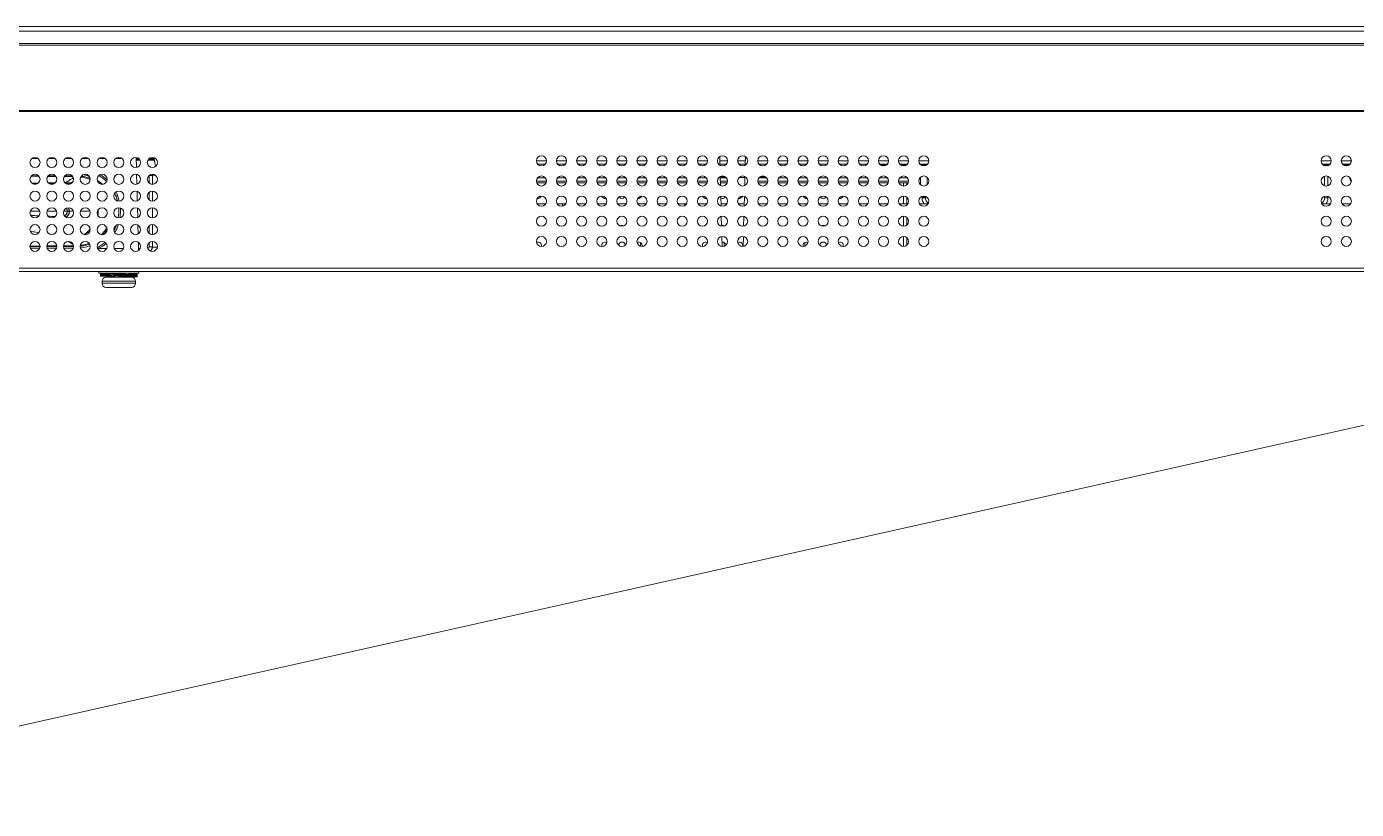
# Model space of a CAD drawing. Extents: x -382 to 1420, y -377 to 265.
# Drawn here: x -318.53 to -302.92, y -59.34 to -50.16 of the extents above; entities that cross this region are included whole.
import ezdxf

# ---------------------------------------------------------------- set-up
doc = ezdxf.new("R2010")
doc.units = 0
doc.header["$MEASUREMENT"] = 0
doc.layers.add('PDF_レイヤー 1', color=7, linetype='CONTINUOUS')

msp = doc.modelspace()

# ---------------------------------------------------------------- linework, layer by layer
at = {"layer": 'PDF_レイヤー 1', "lineweight": 0}
for points in [[(-276.95273, -50.35372), (-334.32874, -50.35372), (-334.31611, -50.20859)], [(-276.96546, -50.20859), (-334.31607, -50.20859), (-334.26426, -50.15679), (-277.01713, -50.15679)], [(-276.97243, -50.37338), (-334.30901, -50.37338), (-334.30901, -50.35366)], [(-318.40141, -51.70396), (-318.46821, -51.70396)], [(-318.20455, -51.70396), (-318.27135, -51.70396)], [(-318.00771, -51.70396), (-318.07451, -51.70396)], [(-317.81092, -51.70396), (-317.87772, -51.70396)], [(-317.61406, -51.70396), (-317.68086, -51.70396)], [(-317.4172, -51.70396), (-317.484, -51.70396)], [(-317.24693, -51.69393), (-317.24401, -51.80753)], [(-317.22042, -51.70396), (-317.24666, -51.70396)], [(-317.21451, -51.70979), (-317.24646, -51.70979)], [(-317.24632, -51.71779), (-317.2066, -51.71779)], [(-317.20225, -51.72362), (-317.24614, -51.72362)], [(-317.03597, -51.72362), (-317.10861, -51.72362)], [(-317.1044, -51.71779), (-317.03593, -51.71779)], [(-317.03597, -51.70979), (-317.09639, -51.70979)], [(-317.03597, -51.70396), (-317.09041, -51.70396)], [(-317.03597, -51.71372), (-317.03597, -51.69789)], [(-317.02106, -51.79578), (-317.03592, -51.71371)], [(-312.43148, -51.7315), (-312.54953, -51.7315)], [(-312.53185, -51.77083), (-312.44922, -51.77083)], [(-312.19522, -51.7315), (-312.31341, -51.7315)], [(-312.29566, -51.77083), (-312.21303, -51.77083)], [(-311.95905, -51.7315), (-312.07723, -51.7315)], [(-312.05947, -51.77083), (-311.97684, -51.77083)], [(-311.72286, -51.7315), (-311.84105, -51.7315)], [(-311.82328, -51.77083), (-311.74051, -51.77083)], [(-311.48668, -51.7315), (-311.60472, -51.7315)], [(-311.5871, -51.77083), (-311.50433, -51.77083)], [(-311.25049, -51.7315), (-311.36853, -51.7315)], [(-311.35085, -51.77083), (-311.26822, -51.77083)], [(-311.01423, -51.7315), (-311.13242, -51.7315)], [(-311.11467, -51.77083), (-311.03204, -51.77083)], [(-310.77806, -51.7315), (-310.89624, -51.7315)], [(-310.87848, -51.77083), (-310.79585, -51.77083)], [(-310.54187, -51.7315), (-310.66005, -51.7315)], [(-310.64229, -51.77083), (-310.55952, -51.77083)], [(-310.39743, -51.68361), (-310.39479, -51.78207)], [(-310.30568, -51.7315), (-310.39609, -51.7315)], [(-310.39512, -51.77083), (-310.32332, -51.77083)], [(-310.09709, -51.7315), (-310.1875, -51.7315)], [(-310.16986, -51.77083), (-310.09806, -51.77083)], [(-310.09838, -51.78194), (-310.09574, -51.68347)], [(-309.83324, -51.7315), (-309.95142, -51.7315)], [(-309.93367, -51.77083), (-309.85104, -51.77083)], [(-309.59707, -51.7315), (-309.71525, -51.7315)], [(-309.69749, -51.77083), (-309.61472, -51.77083)], [(-309.36088, -51.7315), (-309.47906, -51.7315)], [(-309.4613, -51.77083), (-309.37853, -51.77083)], [(-309.12469, -51.7315), (-309.24274, -51.7315)], [(-309.22511, -51.77083), (-309.14234, -51.77083)], [(-308.8885, -51.7315), (-309.00655, -51.7315)], [(-308.98887, -51.77083), (-308.90624, -51.77083)], [(-308.65225, -51.7315), (-308.77043, -51.7315)], [(-308.75268, -51.77083), (-308.67005, -51.77083)], [(-308.41606, -51.7315), (-308.53424, -51.7315)], [(-308.5165, -51.77083), (-308.43372, -51.77083)], [(-308.17989, -51.7315), (-308.29807, -51.7315)], [(-308.28031, -51.77083), (-308.19754, -51.77083)], [(-308.27041, -51.78073), (-308.20749, -51.78073)], [(-307.9437, -51.7315), (-308.06174, -51.7315)], [(-308.04405, -51.77083), (-307.96142, -51.77083)], [(-308.03422, -51.78073), (-307.97131, -51.78073)], [(-303.21966, -51.7315), (-303.33784, -51.7315)], [(-303.32008, -51.77083), (-303.23745, -51.77083)], [(-303.24739, -51.78073), (-303.3103, -51.78073)], [(-302.98347, -51.7315), (-303.10166, -51.7315)], [(-303.08389, -51.77083), (-303.00126, -51.77083)], [(-303.01121, -51.78073), (-303.07398, -51.78073)], [(-318.48061, -51.91241), (-318.3884, -51.91311)], [(-318.48061, -51.91295), (-318.3884, -51.91365)], [(-318.39348, -51.90862), (-318.47625, -51.90862)], [(-318.28518, -51.9139), (-318.19019, -51.91473)], [(-318.28518, -51.91444), (-318.19019, -51.91513)], [(-318.19669, -51.90862), (-318.27932, -51.90862)], [(-318.08983, -51.91554), (-317.99192, -51.91651)], [(-318.08983, -51.9158), (-317.99192, -51.91649)], [(-317.99983, -51.90862), (-318.08247, -51.90862)], [(-317.9864, -51.93167), (-317.98918, -51.9332), (-317.99585, -51.93723), (-318.00265, -51.94112), (-318.00668, -51.94362), (-318.01335, -51.94764), (-318.02001, -51.95195), (-318.02682, -51.95598), (-318.03348, -51.96014), (-318.04015, -51.96417), (-318.04695, -51.9682), (-318.05362, -51.97222)], [(-317.24171, -51.8922), (-317.23879, -52.00303)], [(-317.0964, -51.90672), (-317.0964, -51.98935)], [(-317.05706, -51.90211), (-317.05706, -51.90197), (-317.05692, -51.90183), (-317.05678, -51.90169), (-317.05622, -51.90141), (-317.05539, -51.90141), (-317.05497, -51.90141), (-317.05275, -51.90113), (-317.05053, -51.90072), (-317.04914, -51.90058), (-317.0465, -51.90016), (-317.04581, -51.90016), (-317.04261, -51.89988), (-317.03942, -51.89975), (-317.03845, -51.89975), (-317.03525, -51.89947), (-317.03206, -51.89933), (-317.029, -51.89919), (-317.02581, -51.89919)], [(-312.54954, -51.97168), (-312.43149, -51.97168)], [(-312.44519, -51.93221), (-312.53587, -51.93221)], [(-312.31335, -51.97168), (-312.19517, -51.97168)], [(-312.209, -51.93221), (-312.29969, -51.93221)], [(-312.07718, -51.97168), (-311.95899, -51.97168)], [(-311.97281, -51.93221), (-312.06336, -51.93221)], [(-311.84099, -51.97168), (-311.72281, -51.97168)], [(-311.73663, -51.93221), (-311.82717, -51.93221)], [(-311.60473, -51.97168), (-311.48669, -51.97168)], [(-311.50037, -51.93221), (-311.59106, -51.93221)], [(-311.36855, -51.97168), (-311.2505, -51.97168)], [(-311.26418, -51.93221), (-311.35487, -51.93221)], [(-311.13236, -51.97168), (-311.01418, -51.97168)], [(-311.02801, -51.93221), (-311.11869, -51.93221)], [(-310.89617, -51.97168), (-310.77799, -51.97168)], [(-310.79182, -51.93221), (-310.88237, -51.93221)], [(-310.66, -51.97168), (-310.54182, -51.97168)], [(-310.55563, -51.93221), (-310.64618, -51.93221)], [(-310.39133, -51.91566), (-310.38855, -52.02037)], [(-310.33125, -51.92041), (-310.39125, -51.92041)], [(-310.31938, -51.93221), (-310.3909, -51.93221)], [(-310.38983, -51.97168), (-310.30567, -51.97168)], [(-310.16986, -51.92828), (-310.10223, -51.92828)], [(-310.10462, -52.02036), (-310.10184, -51.91579)], [(-309.95137, -51.97168), (-309.83318, -51.97168)], [(-309.84702, -51.93221), (-309.93756, -51.93221)], [(-309.85888, -51.92041), (-309.92568, -51.92041)], [(-309.71518, -51.97168), (-309.597, -51.97168)], [(-309.61083, -51.93221), (-309.70138, -51.93221)], [(-309.47901, -51.97168), (-309.36082, -51.97168)], [(-309.37457, -51.93221), (-309.46526, -51.93221)], [(-309.24275, -51.97168), (-309.1247, -51.97168)], [(-309.13838, -51.93221), (-309.22907, -51.93221)], [(-309.00656, -51.97168), (-308.88852, -51.97168)], [(-308.9022, -51.93221), (-308.99274, -51.93221)], [(-308.77038, -51.97168), (-308.65219, -51.97168)], [(-308.66602, -51.93221), (-308.75657, -51.93221)], [(-308.53419, -51.97168), (-308.416, -51.97168)], [(-308.42984, -51.93221), (-308.52038, -51.93221)], [(-308.298, -51.97168), (-308.17982, -51.97168)], [(-308.19358, -51.93221), (-308.28427, -51.93221)], [(-308.04243, -52.00871), (-308.04243, -51.92677)], [(-307.96336, -51.92638), (-307.96336, -52.00901)], [(-303.29844, -52.02146), (-303.29844, -51.91397)], [(-303.25906, -51.9139), (-303.25906, -52.02139)], [(-302.99392, -51.96056), (-302.9835, -51.96056)], [(-318.47146, -51.99215), (-318.39771, -51.99146)], [(-318.47146, -51.9927), (-318.39771, -51.992)], [(-318.46638, -51.99704), (-318.40346, -51.99704)], [(-318.46638, -51.99717), (-318.40346, -51.99717)], [(-318.27624, -51.99053), (-318.1993, -51.98997)], [(-318.27624, -51.99093), (-318.1993, -51.99024)], [(-318.26952, -51.99704), (-318.20661, -51.99704)], [(-318.26952, -51.99717), (-318.20661, -51.99717)], [(-317.23655, -52.09048), (-317.23364, -52.19852)], [(-317.0964, -52.1035), (-317.0964, -52.18628)], [(-317.05706, -52.20386), (-317.05706, -52.08581)], [(-312.43786, -51.99135), (-312.54312, -51.99135)], [(-312.20167, -51.99135), (-312.30694, -51.99135)], [(-311.96549, -51.99135), (-312.07076, -51.99135)], [(-311.72931, -51.99135), (-311.83458, -51.99135)], [(-311.49312, -51.99135), (-311.59839, -51.99135)], [(-311.25686, -51.99135), (-311.36213, -51.99135)], [(-311.02068, -51.99135), (-311.12594, -51.99135)], [(-310.78449, -51.99135), (-310.88976, -51.99135)], [(-310.54831, -51.99135), (-310.65358, -51.99135)], [(-310.31213, -51.99135), (-310.38934, -51.99135)], [(-309.83968, -51.99135), (-309.94495, -51.99135)], [(-309.6035, -51.99135), (-309.70876, -51.99135)], [(-309.36732, -51.99135), (-309.47259, -51.99135)], [(-309.13113, -51.99135), (-309.2364, -51.99135)], [(-308.89488, -51.99135), (-309.00015, -51.99135)], [(-308.65869, -51.99135), (-308.76396, -51.99135)], [(-308.4225, -51.99135), (-308.52777, -51.99135)], [(-308.18632, -51.99135), (-308.29158, -51.99135)], [(-308.24091, -52.02633), (-308.24091, -51.99133)], [(-308.19955, -51.99135), (-308.19955, -52.00899)], [(-318.06508, -52.28877), (-318.06341, -52.29168), (-318.06202, -52.29474), (-318.06063, -52.29793), (-318.06049, -52.29807), (-318.05938, -52.3014), (-318.05841, -52.30474), (-318.05758, -52.30821), (-318.05688, -52.31168), (-318.05633, -52.31501), (-318.05605, -52.31862), (-318.05591, -52.32196)], [(-317.23133, -52.28863), (-317.22855, -52.39403)], [(-317.05706, -52.39685), (-317.05706, -52.2827)], [(-312.4422, -52.23641), (-312.53872, -52.23641)], [(-312.20601, -52.23641), (-312.30253, -52.23641)], [(-312.23462, -52.23641), (-312.23532, -52.23641), (-312.23601, -52.23669), (-312.23671, -52.23724), (-312.23754, -52.23794), (-312.23754, -52.23808), (-312.23879, -52.23933), (-312.23976, -52.24058), (-312.24059, -52.2421), (-312.24143, -52.24377), (-312.24212, -52.24558), (-312.24268, -52.2478), (-312.24323, -52.2503), (-312.24337, -52.25182), (-312.24365, -52.25446), (-312.24393, -52.2571), (-312.24421, -52.25988)], [(-311.96983, -52.23641), (-312.06635, -52.23641)], [(-311.73357, -52.23641), (-311.83023, -52.23641)], [(-311.49738, -52.23641), (-311.59404, -52.23641)], [(-311.26121, -52.23641), (-311.35773, -52.23641)], [(-311.02502, -52.23641), (-311.12154, -52.23641)], [(-310.78884, -52.23641), (-310.88535, -52.23641)], [(-310.80274, -52.23641), (-310.80357, -52.23641), (-310.80454, -52.23669), (-310.80524, -52.23724), (-310.80607, -52.2378), (-310.80676, -52.23877), (-310.80746, -52.23974), (-310.80815, -52.24113), (-310.80885, -52.24294), (-310.80954, -52.24516), (-310.80954, -52.24544), (-310.81024, -52.24794), (-310.81065, -52.24988), (-310.81121, -52.25196), (-310.81149, -52.25419), (-310.8119, -52.25627)], [(-310.55258, -52.23641), (-310.64924, -52.23641)], [(-310.38522, -52.15029), (-310.3823, -52.2582)], [(-310.31639, -52.23641), (-310.38291, -52.23641)], [(-310.11033, -52.23641), (-310.17685, -52.23641)], [(-310.11087, -52.25824), (-310.10795, -52.15033)], [(-309.84403, -52.23641), (-309.94055, -52.23641)], [(-309.60784, -52.23641), (-309.70436, -52.23641)], [(-309.37159, -52.23641), (-309.46824, -52.23641)], [(-309.1354, -52.23641), (-309.23192, -52.23641)], [(-308.89923, -52.23641), (-308.99574, -52.23641)], [(-308.66304, -52.23641), (-308.75956, -52.23641)], [(-308.42685, -52.23641), (-308.52337, -52.23641)], [(-308.19059, -52.23641), (-308.28711, -52.23641)], [(-308.24091, -52.23641), (-308.24091, -52.14545)], [(-308.19955, -52.1625), (-308.19955, -52.23638)], [(-307.95441, -52.23641), (-308.05093, -52.23641)], [(-308.01653, -52.14853), (-308.01653, -52.15672)], [(-308.01653, -52.15667), (-307.96931, -52.15667)], [(-303.23044, -52.23641), (-303.32696, -52.23641)], [(-303.25906, -52.15015), (-303.25906, -52.1646)], [(-302.99425, -52.23641), (-303.09077, -52.23641)], [(-291.89898, -52.38804), (-323.0065, -59.33964)], [(-318.38113, -52.32199), (-318.48848, -52.32199)], [(-318.18428, -52.32199), (-318.29177, -52.32199)], [(-318.09491, -52.32199), (-317.98756, -52.32199)], [(-318.05584, -52.32199), (-318.05584, -52.32282), (-318.05612, -52.32643), (-318.05654, -52.33018), (-318.05709, -52.33379), (-318.05793, -52.33726), (-318.05876, -52.34073), (-318.05987, -52.34407), (-318.06112, -52.34754), (-318.06251, -52.35059), (-318.06418, -52.35365), (-318.06584, -52.35657), (-318.06765, -52.35948), (-318.06973, -52.36226), (-318.07195, -52.36504), (-318.07431, -52.36754), (-318.07681, -52.37018), (-318.07959, -52.3724), (-318.08056, -52.37323), (-318.08334, -52.37545), (-318.08626, -52.3774)], [(-317.79064, -52.32199), (-317.898, -52.32199)], [(-310.37905, -52.38491), (-310.37614, -52.49615)], [(-310.1171, -52.49612), (-310.11419, -52.38488)], [(-308.24091, -52.49871), (-308.24091, -52.38163)], [(-308.19955, -52.39876), (-308.19955, -52.48139)], [(-317.22618, -52.4869), (-317.2234, -52.58856)], [(-317.0964, -52.49721), (-317.0964, -52.57984)], [(-317.05706, -52.59743), (-317.05706, -52.47953)], [(-318.4939, -52.73537), (-318.37586, -52.73537)], [(-318.3772, -52.73021), (-318.49275, -52.73105)], [(-318.3772, -52.73089), (-318.49275, -52.73173)], [(-318.3812, -52.75503), (-318.48855, -52.75503)], [(-318.29711, -52.73537), (-318.17893, -52.73537)], [(-318.18076, -52.72885), (-318.29561, -52.72969)], [(-318.18076, -52.72925), (-318.29547, -52.73023)], [(-318.18435, -52.75503), (-318.2917, -52.75503)], [(-318.10027, -52.73537), (-317.98209, -52.73537)], [(-317.98431, -52.72737), (-318.09832, -52.7282)], [(-317.98431, -52.72749), (-318.09832, -52.72846)], [(-317.9875, -52.75503), (-318.09485, -52.75503)], [(-317.98871, -52.71109), (-317.99093, -52.7097), (-317.99663, -52.70637), (-318.00232, -52.70303), (-318.00565, -52.70109), (-318.01121, -52.69748), (-318.0169, -52.69415), (-318.02246, -52.69081), (-318.02801, -52.6872), (-318.03357, -52.68387), (-318.03926, -52.6804), (-318.04482, -52.67706)], [(-317.22089, -52.68762), (-317.21839, -52.78053)], [(-317.05706, -52.73998), (-317.09636, -52.73998)], [(-317.00607, -52.74567), (-317.00705, -52.74567), (-317.01135, -52.74553), (-317.01552, -52.74539), (-317.01982, -52.74511), (-317.02302, -52.74498), (-317.02718, -52.74484), (-317.03149, -52.7447), (-317.03566, -52.74442), (-317.03996, -52.74414), (-317.04413, -52.74386), (-317.04843, -52.74345)], [(-311.32922, -52.68952), (-311.32922, -52.73007)], [(-310.37289, -52.6194), (-310.36997, -52.73398)], [(-310.34501, -52.73007), (-310.34501, -52.68952)], [(-310.12334, -52.73387), (-310.12042, -52.61943)], [(-309.40021, -52.73007), (-309.40021, -52.68952)], [(-308.24091, -52.73482), (-308.24091, -52.61775)], [(-308.19955, -52.635), (-308.19955, -52.71763)], [(-317.68506, -52.75964), (-317.59506, -52.75964)], [(-317.5032, -52.75964), (-317.39821, -52.75964)], [(-317.219, -52.75964), (-317.2015, -52.75964)], [(-317.68689, -53.03062), (-317.68689, -53.05034)], [(-317.68689, -53.05028), (-317.21457, -53.05028)], [(-317.5885, -53.06736), (-317.59016, -53.06736), (-317.59808, -53.06736), (-317.60585, -53.0675), (-317.61363, -53.06764), (-317.62141, -53.06778), (-317.6271, -53.06778), (-317.63488, -53.06792), (-317.63835, -53.06806), (-317.64627, -53.0682), (-317.64738, -53.0682), (-317.65529, -53.06834), (-317.65877, -53.06847), (-317.66182, -53.06861), (-317.66404, -53.06875), (-317.66446, -53.06875), (-317.66585, -53.06875), (-317.66613, -53.06889), (-317.66682, -53.06889), (-317.66696, -53.06889), (-317.66724, -53.06903)], [(-317.66722, -53.0572), (-317.66722, -53.0847)], [(-317.56883, -53.0553), (-317.57383, -53.0553), (-317.58355, -53.05543), (-317.59341, -53.05557), (-317.59591, -53.05557), (-317.60577, -53.05571), (-317.60813, -53.05571), (-317.61799, -53.05585), (-317.62049, -53.05599), (-317.63035, -53.05613), (-317.63646, -53.05613), (-317.64257, -53.05627), (-317.64882, -53.05641), (-317.65493, -53.05655), (-317.65799, -53.05668), (-317.66104, -53.05682), (-317.66257, -53.05682), (-317.66424, -53.05682), (-317.66563, -53.05696), (-317.66646, -53.0571), (-317.66688, -53.0571), (-317.66715, -53.05724)], [(-317.56883, -53.0671), (-317.56994, -53.0671), (-317.57189, -53.0671), (-317.57383, -53.0671), (-317.57466, -53.06724), (-317.57675, -53.06724), (-317.57869, -53.06724), (-317.58063, -53.06724), (-317.58258, -53.06724), (-317.58452, -53.06724), (-317.58647, -53.06738), (-317.58855, -53.06738)], [(-317.56889, -53.05532), (-317.55708, -53.05518), (-317.54528, -53.05505), (-317.53333, -53.05491), (-317.52153, -53.05491), (-317.50972, -53.05477), (-317.49792, -53.05463), (-317.48612, -53.05449), (-317.48181, -53.05449), (-317.47001, -53.05435), (-317.4582, -53.05435), (-317.4507, -53.05421), (-317.4507, -53.06991)], [(-317.56889, -53.06711), (-317.55708, -53.06697), (-317.54514, -53.06684), (-317.53333, -53.06684), (-317.52153, -53.0667), (-317.50972, -53.06656), (-317.49792, -53.06642), (-317.48612, -53.06628), (-317.48181, -53.06628), (-317.47001, -53.06614), (-317.4582, -53.06614), (-317.4507, -53.066), (-317.44195, -53.06586), (-317.43015, -53.06572), (-317.41834, -53.06559), (-317.40654, -53.06545), (-317.3946, -53.06517), (-317.38279, -53.06503), (-317.37987, -53.06503), (-317.36807, -53.06475), (-317.35613, -53.06461), (-317.34432, -53.06434), (-317.33252, -53.06406)], [(-317.56883, -53.05028), (-317.56883, -53.05528)], [(-317.56883, -53.07103), (-317.56508, -53.07103), (-317.55328, -53.07089), (-317.54147, -53.07075), (-317.53342, -53.07075), (-317.52161, -53.07061), (-317.50981, -53.07047), (-317.498, -53.07034), (-317.48606, -53.0702), (-317.47426, -53.0702), (-317.46245, -53.07006), (-317.45065, -53.06992)], [(-317.51235, -53.05028), (-317.51374, -53.05042), (-317.51902, -53.0507), (-317.52429, -53.05112), (-317.52957, -53.05153), (-317.53485, -53.05195), (-317.54012, -53.05236), (-317.54526, -53.05278), (-317.54651, -53.05292), (-317.55179, -53.05334), (-317.55693, -53.05403), (-317.5579, -53.05403), (-317.56165, -53.05459), (-317.56471, -53.05528)], [(-317.5438, -53.05502), (-317.54006, -53.05474), (-317.53075, -53.05418), (-317.52145, -53.05363), (-317.512, -53.05307), (-317.50284, -53.05266), (-317.49728, -53.05238), (-317.48798, -53.05196), (-317.47867, -53.05155), (-317.46923, -53.05113), (-317.45992, -53.05071), (-317.45076, -53.0503)], [(-317.33257, -53.06492), (-317.33632, -53.06492), (-317.34813, -53.06506), (-317.35993, -53.0652), (-317.36799, -53.06534), (-317.37979, -53.06547), (-317.3916, -53.06547), (-317.4034, -53.06561), (-317.4152, -53.06575), (-317.42715, -53.06589), (-317.43895, -53.06589), (-317.45076, -53.06603)], [(-317.31291, -53.06303), (-317.31319, -53.06289), (-317.31402, -53.06289), (-317.31416, -53.06275), (-317.31541, -53.06275), (-317.31582, -53.06275), (-317.31596, -53.06261), (-317.31791, -53.06261), (-317.31874, -53.06248), (-317.32069, -53.06248), (-317.32207, -53.06234), (-317.32416, -53.06234), (-317.32471, -53.06234), (-317.32666, -53.0622), (-317.3286, -53.0622), (-317.33055, -53.06206), (-317.33263, -53.06206)], [(-317.31291, -53.06478), (-317.31374, -53.06478), (-317.31569, -53.06478), (-317.31763, -53.06478), (-317.31874, -53.06478), (-317.32082, -53.06478), (-317.32277, -53.06478), (-317.32471, -53.06492), (-317.32666, -53.06492), (-317.3286, -53.06492), (-317.33055, -53.06492), (-317.33263, -53.06492)], [(-317.33257, -53.05028), (-317.33257, -53.06417)], [(-317.33257, -53.06127), (-317.32771, -53.06127), (-317.31785, -53.06141), (-317.30799, -53.06154), (-317.30549, -53.06154), (-317.29563, -53.06168), (-317.29327, -53.06168), (-317.28341, -53.06182), (-317.28091, -53.06182), (-317.27105, -53.06196), (-317.26494, -53.0621), (-317.25883, -53.06224), (-317.25258, -53.06238), (-317.24647, -53.06252), (-317.24341, -53.06252), (-317.24022, -53.06266), (-317.23883, -53.06279), (-317.23717, -53.06279), (-317.23564, -53.06293), (-317.23494, -53.06293), (-317.23453, -53.06293), (-317.23425, -53.06307)], [(-317.33257, -53.06411), (-317.33202, -53.06411), (-317.32993, -53.06398), (-317.32799, -53.06398), (-317.32605, -53.06384), (-317.3241, -53.06384), (-317.32271, -53.06384), (-317.32077, -53.0637), (-317.31994, -53.0637), (-317.31799, -53.06356), (-317.31771, -53.06356), (-317.31577, -53.06342), (-317.31521, -53.06342), (-317.31424, -53.06328), (-317.3141, -53.06328), (-317.31327, -53.06314), (-317.31299, -53.06314), (-317.31285, -53.063)], [(-317.23418, -53.06303), (-317.23418, -53.06317), (-317.23446, -53.06317), (-317.23515, -53.06331), (-317.23543, -53.06331), (-317.23654, -53.06331), (-317.2371, -53.06345), (-317.23946, -53.06345), (-317.24237, -53.06359), (-317.24585, -53.06373), (-317.25001, -53.06386), (-317.25487, -53.06386), (-317.25834, -53.064), (-317.26612, -53.06414), (-317.27181, -53.06428), (-317.27973, -53.06442), (-317.28751, -53.06442), (-317.29529, -53.06456), (-317.29723, -53.06456), (-317.30501, -53.0647), (-317.31292, -53.06484)], [(-317.23418, -53.09069), (-317.23418, -53.06306)], [(-317.21451, -53.05028), (-317.21451, -53.03056)], [(-317.66722, -53.07292), (-317.66695, -53.07278), (-317.66667, -53.07278), (-317.66597, -53.07264), (-317.66472, -53.07264), (-317.66361, -53.0725), (-317.66222, -53.0725), (-317.65986, -53.07236), (-317.65736, -53.07236), (-317.6525, -53.07222), (-317.6475, -53.07209), (-317.64264, -53.07195), (-317.63778, -53.07195), (-317.6357, -53.07181), (-317.62778, -53.07167), (-317.62598, -53.07167), (-317.61806, -53.07153), (-317.61598, -53.07153), (-317.6082, -53.07139), (-317.60417, -53.07139), (-317.5964, -53.07125), (-317.58848, -53.07125)], [(-317.66722, -53.08472), (-317.66722, -53.08458), (-317.66695, -53.08458), (-317.66625, -53.08458), (-317.66597, -53.08445), (-317.66486, -53.08445), (-317.66431, -53.08445), (-317.66195, -53.08431), (-317.65903, -53.08417), (-317.65556, -53.08403), (-317.65139, -53.08403), (-317.64653, -53.08389), (-317.64306, -53.08375), (-317.63528, -53.08361), (-317.62959, -53.08361), (-317.62167, -53.08347), (-317.6139, -53.08333), (-317.60612, -53.0832), (-317.60417, -53.0832), (-317.5964, -53.08306), (-317.58848, -53.08306)], [(-317.56883, -53.08663), (-317.57369, -53.08649), (-317.58355, -53.08649), (-317.59341, -53.08635), (-317.59591, -53.08635), (-317.60577, -53.08621), (-317.60813, -53.08607), (-317.61799, -53.08607), (-317.62049, -53.08593), (-317.63035, -53.08579), (-317.63646, -53.08565), (-317.64257, -53.08565), (-317.64882, -53.08551), (-317.65493, -53.08538), (-317.65799, -53.08524), (-317.66118, -53.0851), (-317.66257, -53.0851), (-317.66424, -53.08496), (-317.66563, -53.08496), (-317.66646, -53.08482), (-317.66688, -53.08482), (-317.66715, -53.08468)], [(-317.58855, -53.08475), (-317.58841, -53.08461), (-317.58813, -53.08461), (-317.5873, -53.08447), (-317.58716, -53.08447), (-317.58605, -53.08433), (-317.58563, -53.08433), (-317.58369, -53.0842), (-317.58341, -53.0842), (-317.58147, -53.0842), (-317.58063, -53.08406), (-317.57869, -53.08406), (-317.5773, -53.08392), (-317.57536, -53.08392), (-317.57341, -53.08378), (-317.57147, -53.08378), (-317.56939, -53.08378), (-317.56883, -53.08364), (-317.56883, -53.09753)], [(-317.5885, -53.07129), (-317.58766, -53.07129), (-317.58572, -53.07115), (-317.58377, -53.07115), (-317.58266, -53.07115), (-317.58058, -53.07115), (-317.57863, -53.07115), (-317.57669, -53.07115), (-317.57475, -53.07115), (-317.5728, -53.07102), (-317.57086, -53.07102), (-317.56877, -53.07102)], [(-317.5885, -53.0831), (-317.58766, -53.0831), (-317.58572, -53.0831), (-317.58377, -53.08296), (-317.58266, -53.08296), (-317.58058, -53.08296), (-317.57863, -53.08296), (-317.57669, -53.08296), (-317.57475, -53.08296), (-317.5728, -53.08296), (-317.57086, -53.08282), (-317.56877, -53.08282)], [(-317.5885, -53.08472), (-317.5885, -53.08486), (-317.58822, -53.08486), (-317.58738, -53.085), (-317.58725, -53.085), (-317.586, -53.08514), (-317.58558, -53.08514), (-317.58544, -53.08514), (-317.5835, -53.08528), (-317.58266, -53.08528), (-317.58072, -53.08542), (-317.57933, -53.08542), (-317.57725, -53.08556), (-317.57669, -53.08556), (-317.57475, -53.08556), (-317.5728, -53.0857), (-317.57086, -53.0857), (-317.56877, -53.08583)], [(-317.56889, -53.08368), (-317.55708, -53.0834), (-317.54514, -53.08327), (-317.53333, -53.08299), (-317.52153, -53.08285), (-317.51861, -53.08271), (-317.50667, -53.08257), (-317.49486, -53.08243), (-317.48306, -53.08229), (-317.47126, -53.08202), (-317.45945, -53.08188), (-317.4507, -53.08174), (-317.4432, -53.08174), (-317.4314, -53.0816), (-317.41959, -53.08146), (-317.41529, -53.08146), (-317.40348, -53.08132), (-317.39168, -53.08118), (-317.37987, -53.08118), (-317.36807, -53.08104), (-317.35627, -53.0809), (-317.34432, -53.08077), (-317.33252, -53.08063)], [(-317.56883, -53.08282), (-317.56508, -53.08282), (-317.55328, -53.08268), (-317.54147, -53.08254), (-317.53342, -53.08254), (-317.52161, -53.0824), (-317.50981, -53.08227), (-317.498, -53.08213), (-317.48606, -53.08199), (-317.47426, -53.08199), (-317.46245, -53.08185), (-317.45065, -53.08171)], [(-317.33257, -53.07672), (-317.33632, -53.07686), (-317.34813, -53.07686), (-317.35993, -53.077), (-317.36799, -53.07714), (-317.37979, -53.07728), (-317.3916, -53.07728), (-317.4034, -53.07742), (-317.4152, -53.07756), (-317.42715, -53.0777), (-317.43895, -53.0777), (-317.45076, -53.07783)], [(-317.4507, -53.07781), (-317.4507, -53.0935)], [(-317.4507, -53.09354), (-317.4432, -53.09354), (-317.4314, -53.0934), (-317.41959, -53.09326), (-317.41529, -53.09326), (-317.40348, -53.09313), (-317.39168, -53.09313), (-317.37987, -53.09299), (-317.36807, -53.09285), (-317.35627, -53.09271), (-317.34432, -53.09257), (-317.33252, -53.09243)], [(-317.31291, -53.07659), (-317.31374, -53.07659), (-317.31569, -53.07659), (-317.31763, -53.07659), (-317.31874, -53.07659), (-317.32082, -53.07659), (-317.32277, -53.07659), (-317.32471, -53.07672), (-317.32666, -53.07672), (-317.3286, -53.07672), (-317.33055, -53.07672), (-317.33263, -53.07672)], [(-317.33257, -53.08065), (-317.33146, -53.08065), (-317.32952, -53.08065), (-317.32757, -53.08065), (-317.32674, -53.08065), (-317.32466, -53.08065), (-317.32271, -53.08052), (-317.32077, -53.08052), (-317.31882, -53.08052), (-317.31688, -53.08052), (-317.31494, -53.08052), (-317.31285, -53.08052)], [(-317.23425, -53.09065), (-317.23453, -53.09065), (-317.23494, -53.09079), (-317.23578, -53.09079), (-317.23717, -53.09093), (-317.23883, -53.09093), (-317.24036, -53.09107), (-317.24341, -53.09121), (-317.24647, -53.09121), (-317.25258, -53.09135), (-317.25883, -53.09149), (-317.26494, -53.09163), (-317.27105, -53.09176), (-317.28091, -53.0919), (-317.28341, -53.0919), (-317.29327, -53.09204), (-317.29563, -53.09204), (-317.30549, -53.09218), (-317.30799, -53.09218), (-317.31785, -53.09232), (-317.32771, -53.09246), (-317.33257, -53.09246), (-317.33257, -53.09746)], [(-317.23418, -53.07482), (-317.23446, -53.07496), (-317.23473, -53.07496), (-317.23543, -53.0751), (-317.23668, -53.07524), (-317.23779, -53.07524), (-317.23904, -53.07524), (-317.24154, -53.07538), (-317.24404, -53.07552), (-317.2489, -53.07565), (-317.2539, -53.07565), (-317.25876, -53.07579), (-317.26362, -53.07593), (-317.2657, -53.07593), (-317.27348, -53.07607), (-317.27543, -53.07607), (-317.28334, -53.07621), (-317.28542, -53.07621), (-317.2932, -53.07635), (-317.29723, -53.07635), (-317.30501, -53.07649), (-317.31292, -53.07663)], [(-317.31291, -53.08052), (-317.31124, -53.08052), (-317.30333, -53.08038), (-317.29555, -53.08024), (-317.28777, -53.0801), (-317.27999, -53.0801), (-317.2743, -53.07996), (-317.26652, -53.07982), (-317.26305, -53.07982), (-317.25514, -53.07968), (-317.25402, -53.07954), (-317.24611, -53.0794), (-317.24264, -53.07927), (-317.23958, -53.07927), (-317.23736, -53.07913), (-317.23694, -53.07913), (-317.23555, -53.07899), (-317.23528, -53.07899), (-317.23458, -53.07885), (-317.2343, -53.07885), (-317.23417, -53.07885)]]:
    msp.add_lwpolyline(points, dxfattribs=at)
for points in [[(-282.16833, -51.15924, 0.19854167), (-282.18218, -51.1536), (-333.08248, -51.15362, -0.31524691), (-333.46353, -50.88681), (-333.58312, -50.55841, -0.087485), (-333.60284, -50.44661), (-333.60285, -50.37338), (-334.31695, -50.37338)], [(-282.13693, -51.14181), (-333.08255, -51.14181, -0.31530419), (-333.4525, -50.88277), (-333.57194, -50.55432, -0.08821613), (-333.59103, -50.44661), (-333.59103, -50.37338), (-282.12513, -50.37419), (-280.79844, -50.37419, -0.36219439), (-280.78661, -50.38613), (-282.13693, -50.38613), (-282.13693, -51.16162)], [(-279.72768, -52.76221), (-279.72763, -53.00395), (-279.82568, -53.01034), (-279.92789, -53.01576), (-280.03511, -53.02048), (-280.14857, -53.02423), (-280.26995, -53.02728), (-280.4016, -53.02937), (-280.54451, -53.03062), (-280.68755, -53.03117), (-280.83045, -53.03117), (-280.9735, -53.03089), (-281.11626, -53.03062), (-281.15626, -53.03062), (-281.15624, -52.99129), (-330.12523, -52.99129), (-330.12523, -53.03059, -0.15392661), (-332.3832, -52.3186), (-332.36061, -52.28646), (-334.11892, -51.05514), (-334.1778, -51.02653)], [(-308.46428, -51.77544), (-308.46428, -51.78071, -0.00002372), (-308.50705, -51.78031)], [(-318.05368, -51.97222), (-318.05631, -51.97361), (-318.05923, -51.97514), (-318.06215, -51.97681), (-318.06243, -51.97709), (-318.06534, -51.97875), (-318.06826, -51.98028), (-318.07117, -51.98167), (-318.07423, -51.9832), (-318.07729, -51.98472), (-318.0802, -51.98611), (-318.08088, -51.98903, -0.00811979), (-318.01693, -51.98953), (-318.01846, -51.99008), (-318.01998, -51.99064), (-318.02165, -51.9912), (-318.02318, -51.99175), (-318.02471, -51.99245), (-318.0261, -51.99328), (-318.02762, -51.99411), (-318.02887, -51.99494), (-318.02943, -51.99522), (-318.02971, -51.9955), (-318.03068, -51.99633), (-318.03137, -51.99717), (-318.03134, -51.99717), (-318.07273, -51.99704), (-318.03134, -51.99704, -0.01616614), (-318.01204, -51.99785)], [(-317.8962, -51.92103, -0.00719305), (-317.87982, -51.92367), (-317.87926, -51.9234), (-317.87773, -51.92284), (-317.87621, -51.92228), (-317.87454, -51.92173), (-317.87301, -51.92103), (-317.87135, -51.92048), (-317.86996, -51.91978), (-317.86843, -51.91881), (-317.86718, -51.91798), (-317.86621, -51.91701), (-317.86537, -51.9159, -0.04781307), (-317.78732, -51.93899)], [(-317.05706, -52.00694), (-317.05706, -51.90209, 0.05640099), (-317.05844, -51.88933, -0.06505969), (-317.05708, -51.90413), (-317.09375, -51.90413)], [(-318.00133, -51.98333), (-318.00258, -51.98389), (-318.00411, -51.98458), (-318.00564, -51.98528), (-318.00592, -51.98542), (-318.00744, -51.98611), (-318.00911, -51.98653), (-318.0105, -51.98722), (-318.01217, -51.98778), (-318.01369, -51.98847), (-318.01536, -51.98903), (-318.01689, -51.98958, -0.01592861), (-318.00376, -51.99013)], [(-307.95095, -52.22799, -0.23909384), (-307.98299, -52.16453), (-308.02243, -52.16453), (-308.02243, -52.15008)], [(-303.29844, -52.15008), (-303.29844, -52.16453), (-303.259, -52.16453, -0.16861269), (-303.28428, -52.23749)], [(-318.38873, -52.37611, 0.00033852), (-318.41956, -52.37472, 0.00098866), (-318.48604, -52.37169)], [(-317.69564, -52.37284, 0.03923324), (-317.69175, -52.32229, 0.01338859), (-317.69204, -52.30667)], [(-330.12523, -53.03062), (-279.59847, -53.03062, 0.28116736), (-279.52846, -52.98798), (-279.31431, -52.57316)], [(-318.48971, -52.5566, 0.0003781), (-318.4232, -52.56881, 0.00141138), (-318.39084, -52.57478)], [(-317.78645, -52.5337, -0.05174031), (-317.83536, -52.57945, -0.01966239), (-317.85662, -52.59567, 0.02639086), (-317.82899, -52.57595, 0.04659888), (-317.78645, -52.5337)], [(-317.9028, -52.73346, 0.00870308), (-317.891, -52.73207, 0.01249079), (-317.8653, -52.72807)], [(-317.80093, -52.69837, -0.0515481), (-317.87982, -52.72031), (-317.87926, -52.72059), (-317.87773, -52.72114), (-317.87621, -52.7217), (-317.87454, -52.72226), (-317.87454, -52.72239), (-317.87301, -52.72295), (-317.87135, -52.72351), (-317.86996, -52.7242), (-317.86843, -52.72517), (-317.86718, -52.72601), (-317.86621, -52.72698), (-317.86537, -52.72809, 0.04590249), (-317.79281, -52.7072)], [(-317.0964, -52.69399), (-317.0964, -52.73982, -0.32052343), (-317.10973, -52.75859)], [(-317.04838, -52.7435), (-317.04865, -52.7435), (-317.04949, -52.74336), (-317.05032, -52.74323), (-317.05115, -52.74309), (-317.05185, -52.74295), (-317.05282, -52.74281), (-317.05379, -52.74267), (-317.05476, -52.74267), (-317.05546, -52.74267), (-317.05629, -52.74253), (-317.05671, -52.74239), (-317.05699, -52.74211), (-317.05699, -52.74198), (-317.05714, -52.74506), (-317.05742, -52.74811), (-317.05783, -52.75131), (-317.05853, -52.75464), (-317.05936, -52.75784), (-317.06033, -52.76117), (-317.06158, -52.76422), (-317.062, -52.76506), (-317.06339, -52.76825), (-317.06492, -52.77117), (-317.06658, -52.77408), (-317.06853, -52.77672), (-317.07047, -52.77936), (-317.07255, -52.78172), (-317.07478, -52.78408), (-317.07728, -52.78631), (-317.07992, -52.78839), (-317.08164, -52.78789, 0.22963828), (-317.05706, -52.74188), (-317.05706, -52.67633)], [(-317.46719, -53.05435, 0.01018495), (-317.4507, -53.0538), (-317.44306, -53.05366), (-317.43306, -53.05338), (-317.42293, -53.05296), (-317.41279, -53.05268), (-317.40251, -53.05241), (-317.39251, -53.05199), (-317.38987, -53.05199), (-317.37974, -53.05157), (-317.3696, -53.05116), (-317.35946, -53.05088), (-317.34932, -53.05032)], [(-317.64756, -53.1684), (-317.25384, -53.16841), (-317.25384, -53.1448), (-317.64756, -53.1448), (-317.64756, -53.16841, 0.39336605), (-317.59962, -53.2156), (-317.4646, -53.2156), (-317.46419, -53.2156), (-317.4628, -53.2156), (-317.46141, -53.2156), (-317.46044, -53.2156), (-317.45905, -53.2156), (-317.45766, -53.2156), (-317.45627, -53.21546), (-317.45488, -53.21546), (-317.45349, -53.21546), (-317.4521, -53.21546), (-317.45073, -53.21546), (-317.44976, -53.21546), (-317.44892, -53.21546), (-317.44754, -53.21546), (-317.44629, -53.21546), (-317.44587, -53.21546), (-317.44448, -53.21546), (-317.44323, -53.2156), (-317.44198, -53.2156), (-317.44073, -53.2156), (-317.43934, -53.2156), (-317.43809, -53.2156), (-317.4368, -53.2156), (-317.30181, -53.2156, 0.39336605), (-317.25384, -53.16838)], [(-317.25384, -53.1448, 0.41409615), (-317.30112, -53.09747), (-317.60026, -53.09747, 0.41519676), (-317.64752, -53.14483)]]:
    msp.add_lwpolyline(points, format="xyb", dxfattribs=at)
msp.add_lwpolyline([(-318.02879, -52.32194, 0.11134338), (-318.04262, -52.28279), (-318.04095, -52.28627), (-318.03943, -52.29002), (-318.03804, -52.29377), (-318.03679, -52.29765), (-318.03582, -52.30168), (-318.03568, -52.3021), (-318.03471, -52.30613), (-318.03415, -52.31001), (-318.03373, -52.31418), (-318.03346, -52.31807), (-318.03332, -52.32196, -0.08110998), (-318.03768, -52.34911, -0.15476739), (-318.07029, -52.39305, 0.16266809), (-318.03215, -52.34634, 0.07676503)], format="xyb", close=True, dxfattribs=at)
for points in [[(-317.60369, -53.21546), (-317.60383, -53.21546)], [(-317.29759, -53.21546), (-317.29773, -53.21546)]]:
    msp.add_lwpolyline(points, close=True, dxfattribs=at)
for centre, radius in [((-318.4349, -51.7512), 0.05906), ((-318.23806, -51.7512), 0.05906), ((-318.0412, -51.7512), 0.05906), ((-317.84435, -51.7512), 0.05906), ((-317.64756, -51.7512), 0.05906), ((-317.4507, -51.7512), 0.05906), ((-317.25384, -51.7512), 0.05906), ((-317.05707, -51.7512), 0.05906), ((-312.49054, -51.73154), 0.05906), ((-312.25429, -51.73154), 0.05906), ((-312.01811, -51.73154), 0.05906), ((-311.78193, -51.73154), 0.05906), ((-311.54574, -51.73154), 0.05906), ((-311.30955, -51.73154), 0.05906), ((-311.07329, -51.73154), 0.05906), ((-310.83712, -51.73154), 0.05906), ((-310.60093, -51.73154), 0.05906), ((-310.36475, -51.73154), 0.05906), ((-310.12856, -51.73154), 0.05906), ((-309.8923, -51.73154), 0.05906), ((-309.65613, -51.73154), 0.05906), ((-309.41994, -51.73154), 0.05906), ((-309.18375, -51.73154), 0.05906), ((-308.94757, -51.73154), 0.05906), ((-308.71131, -51.73154), 0.05906), ((-308.47512, -51.73154), 0.05906), ((-308.23895, -51.73154), 0.05906), ((-308.00276, -51.73154), 0.05906), ((-303.27872, -51.73154), 0.05906), ((-303.04253, -51.73154), 0.05906), ((-318.43493, -51.948), 0.05909), ((-318.23809, -51.948), 0.05909), ((-318.04123, -51.948), 0.05909), ((-317.84437, -51.948), 0.05909), ((-317.64759, -51.948), 0.05909), ((-317.45073, -51.948), 0.05909), ((-317.25387, -51.948), 0.05909), ((-317.0571, -51.948), 0.05909), ((-312.49057, -51.96767), 0.05909), ((-312.25432, -51.96767), 0.05909), ((-312.01814, -51.96767), 0.05909), ((-311.78195, -51.96767), 0.05909), ((-311.54577, -51.96767), 0.05909), ((-311.30958, -51.96767), 0.05909), ((-311.07332, -51.96767), 0.05909), ((-310.83715, -51.96767), 0.05909), ((-310.60096, -51.96767), 0.05909), ((-310.36477, -51.96767), 0.05909), ((-310.12859, -51.96767), 0.05909), ((-309.89233, -51.96767), 0.05909), ((-309.65616, -51.96767), 0.05909), ((-309.41997, -51.96767), 0.05909), ((-309.18378, -51.96767), 0.05909), ((-308.9476, -51.96767), 0.05909), ((-308.71134, -51.96767), 0.05909), ((-308.47515, -51.96767), 0.05909), ((-308.23898, -51.96767), 0.05909), ((-308.00279, -51.96767), 0.05909), ((-303.27875, -51.96767), 0.05909), ((-303.04256, -51.96767), 0.05909), ((-318.43493, -52.14479), 0.05909), ((-318.23809, -52.14479), 0.05909), ((-318.04123, -52.14479), 0.05909), ((-317.84437, -52.14479), 0.05909), ((-317.64759, -52.14479), 0.05909), ((-317.45073, -52.14479), 0.05909), ((-317.25387, -52.14479), 0.05909), ((-317.0571, -52.14479), 0.05909), ((-318.4349, -52.34169), 0.05906), ((-318.23806, -52.34169), 0.05906), ((-318.0412, -52.34169), 0.05906), ((-317.84435, -52.34169), 0.05906), ((-317.64756, -52.34169), 0.05906), ((-317.4507, -52.34169), 0.05906), ((-317.25384, -52.34169), 0.05906), ((-317.05707, -52.34169), 0.05906), ((-312.49054, -52.2039), 0.05906), ((-312.25429, -52.2039), 0.05906), ((-312.01811, -52.2039), 0.05906), ((-311.78193, -52.2039), 0.05906), ((-311.54574, -52.2039), 0.05906), ((-311.30955, -52.2039), 0.05906), ((-311.07329, -52.2039), 0.05906), ((-310.83712, -52.2039), 0.05906), ((-310.60093, -52.2039), 0.05906), ((-310.36475, -52.2039), 0.05906), ((-310.12856, -52.2039), 0.05906), ((-309.8923, -52.2039), 0.05906), ((-309.65613, -52.2039), 0.05906), ((-309.41994, -52.2039), 0.05906), ((-309.18375, -52.2039), 0.05906), ((-308.94757, -52.2039), 0.05906), ((-308.71131, -52.2039), 0.05906), ((-308.47512, -52.2039), 0.05906), ((-308.23895, -52.2039), 0.05906), ((-308.00276, -52.2039), 0.05906), ((-303.27872, -52.2039), 0.05906), ((-303.04253, -52.2039), 0.05906), ((-312.49057, -52.44004), 0.05909), ((-312.25432, -52.44004), 0.05909), ((-312.01814, -52.44004), 0.05909), ((-311.78195, -52.44004), 0.05909), ((-311.54577, -52.44004), 0.05909), ((-311.30958, -52.44004), 0.05909), ((-311.07332, -52.44004), 0.05909), ((-310.83715, -52.44004), 0.05909), ((-310.60096, -52.44004), 0.05909), ((-310.36477, -52.44004), 0.05909), ((-310.12859, -52.44004), 0.05909), ((-309.89233, -52.44004), 0.05909), ((-309.65616, -52.44004), 0.05909), ((-309.41997, -52.44004), 0.05909), ((-309.18378, -52.44004), 0.05909), ((-308.9476, -52.44004), 0.05909), ((-308.71134, -52.44004), 0.05909), ((-308.47515, -52.44004), 0.05909), ((-308.23898, -52.44004), 0.05909), ((-308.00279, -52.44004), 0.05909), ((-303.27875, -52.44004), 0.05909), ((-303.04256, -52.44004), 0.05909), ((-318.43493, -52.53851), 0.05909), ((-318.23809, -52.53851), 0.05909), ((-318.04123, -52.53851), 0.05909), ((-317.84437, -52.53851), 0.05909), ((-317.64759, -52.53851), 0.05909), ((-317.45073, -52.53851), 0.05909), ((-317.25387, -52.53851), 0.05909), ((-317.0571, -52.53851), 0.05909), ((-318.43493, -52.7353), 0.05909), ((-318.23809, -52.7353), 0.05909), ((-318.04123, -52.7353), 0.05909), ((-317.84437, -52.7353), 0.05909), ((-317.64759, -52.7353), 0.05909), ((-317.45073, -52.7353), 0.05909), ((-317.25387, -52.7353), 0.05909), ((-317.0571, -52.7353), 0.05909), ((-312.49054, -52.67627), 0.05906), ((-312.25429, -52.67627), 0.05906), ((-312.01811, -52.67627), 0.05906), ((-311.78193, -52.67627), 0.05906), ((-311.54574, -52.67627), 0.05906), ((-311.30955, -52.67627), 0.05906), ((-311.07329, -52.67627), 0.05906), ((-310.83712, -52.67627), 0.05906), ((-310.60093, -52.67627), 0.05906), ((-310.36475, -52.67627), 0.05906), ((-310.12856, -52.67627), 0.05906), ((-309.8923, -52.67627), 0.05906), ((-309.65613, -52.67627), 0.05906), ((-309.41994, -52.67627), 0.05906), ((-309.18375, -52.67627), 0.05906), ((-308.94757, -52.67627), 0.05906), ((-308.71131, -52.67627), 0.05906), ((-308.47512, -52.67627), 0.05906), ((-308.23895, -52.67627), 0.05906), ((-308.00276, -52.67627), 0.05906), ((-303.27872, -52.67627), 0.05906), ((-303.04253, -52.67627), 0.05906)]:
    msp.add_circle(centre, radius, dxfattribs=at)
for centre, radius, start, end in [((-317.9323, -52.26477), 0.35521, 79.128249, 83.029147), ((-317.94744, -52.31862), 0.40071, 67.930329, 80.28031), ((-317.93458, -52.29231), 0.40229, 69.654332, 79.051875), ((-317.9376, -52.31631), 0.42535, 46.821866, 56.515492), ((-317.94651, -52.32694), 0.49822, 45.063303, 58.247175), ((-317.93134, -52.31792), 0.49847, 46.703746, 58.255779), ((-302.96399, -51.93622), 0.03922, 179.896279, 238.774255), ((-317.92551, -52.31612), 0.47389, 14.36245, 25.470362), ((-317.93028, -52.32033), 0.49898, 13.657433, 26.467544), ((-317.94597, -52.32162), 0.49525, 351.024316, 4.432968), ((-317.93146, -52.32211), 0.50046, 351.346687, 4.054867), ((-312.53002, -52.1328), 0.03958, 257.445929, 341.335106), ((-311.74265, -52.13321), 0.03918, 198.1302, 283.088765), ((-311.54574, -52.133), 0.03939, 214.987597, 325.159415), ((-311.34898, -52.13289), 0.03951, 257.3495, 341.431535), ((-310.56166, -52.13321), 0.03918, 198.1302, 283.088765), ((-310.3647, -52.13289), 0.03946, 239.342184, 325.137016), ((-310.16799, -52.13289), 0.03951, 257.3495, 341.431535), ((-309.38067, -52.13321), 0.03918, 198.1302, 283.088765), ((-309.18376, -52.133), 0.03939, 214.987597, 325.159416), ((-308.98699, -52.13289), 0.03951, 257.3495, 341.431535), ((-307.90506, -52.16467), 0.11736, 179.928376, 218.747996), ((-303.37674, -52.16484), 0.07823, 306.149901, 0.2196), ((-318.66524, -61.6832), 9.31001, 87.140325, 87.627145), ((-318.00832, -52.3382), 0.30979, 308.870271, 315.275033), ((-317.94883, -52.32302), 0.40392, 319.240978, 331.543132), ((-317.95928, -52.31014), 0.43363, 319.076871, 328.67487), ((-317.95776, -52.31563), 0.50832, 332.772352, 340.053587), ((-317.93484, -52.32216), 0.5038, 330.223837, 341.525456), ((-311.54568, -52.52612), 0.03885, 57.333763, 122.666237), ((-310.36477, -52.52676), 0.03944, 57.738404, 107.295002), ((-309.1837, -52.52612), 0.03885, 57.333763, 122.666237), ((-318.0221, -51.84492), 0.88693, 277.906819, 279.231465), ((-317.94377, -52.31857), 0.43661, 275.911745, 290.944245), ((-317.93952, -52.32701), 0.48614, 299.299364, 312.016514), ((-317.92973, -52.32955), 0.49474, 298.025958, 311.485867), ((-312.5298, -52.72349), 0.03921, 342.968376, 115.366472), ((-311.74263, -52.72324), 0.03909, 64.688969, 196.824959), ((-311.54548, -52.72338), 0.03914, 7.508507, 172.339325), ((-311.34873, -52.72349), 0.03921, 342.968376, 115.25598), ((-310.56163, -52.72324), 0.03909, 64.688969, 196.824959), ((-310.36429, -52.72337), 0.03894, 7.528267, 99.002215), ((-310.16801, -52.72364), 0.03952, 0.118787, 114.976199), ((-309.38063, -52.72324), 0.03909, 64.688969, 196.824959), ((-309.18349, -52.72338), 0.03914, 7.508507, 172.339325), ((-308.98675, -52.72349), 0.03921, 342.968376, 115.291296)]:
    msp.add_arc(centre, radius, start, end, dxfattribs=at)
for points in [[(-317.78616, -51.95174), (-317.78963, -51.95007), (-317.79324, -51.94869), (-317.79685, -51.9473)], [(-317.65184, -52.59663), (-317.64878, -52.59343), (-317.64587, -52.58996), (-317.64295, -52.58677)], [(-317.05713, -52.74499), (-317.05713, -52.74388), (-317.05713, -52.74277), (-317.05713, -52.74193)], [(-317.60369, -53.21546), (-317.6023, -53.2156), (-317.60091, -53.2156), (-317.59966, -53.2156)], [(-317.3018, -53.2156), (-317.30041, -53.2156), (-317.29902, -53.2156), (-317.29777, -53.21546)]]:
    msp.add_open_spline(points, degree=3, dxfattribs=at)

doc.saveas('drawing.dxf')
